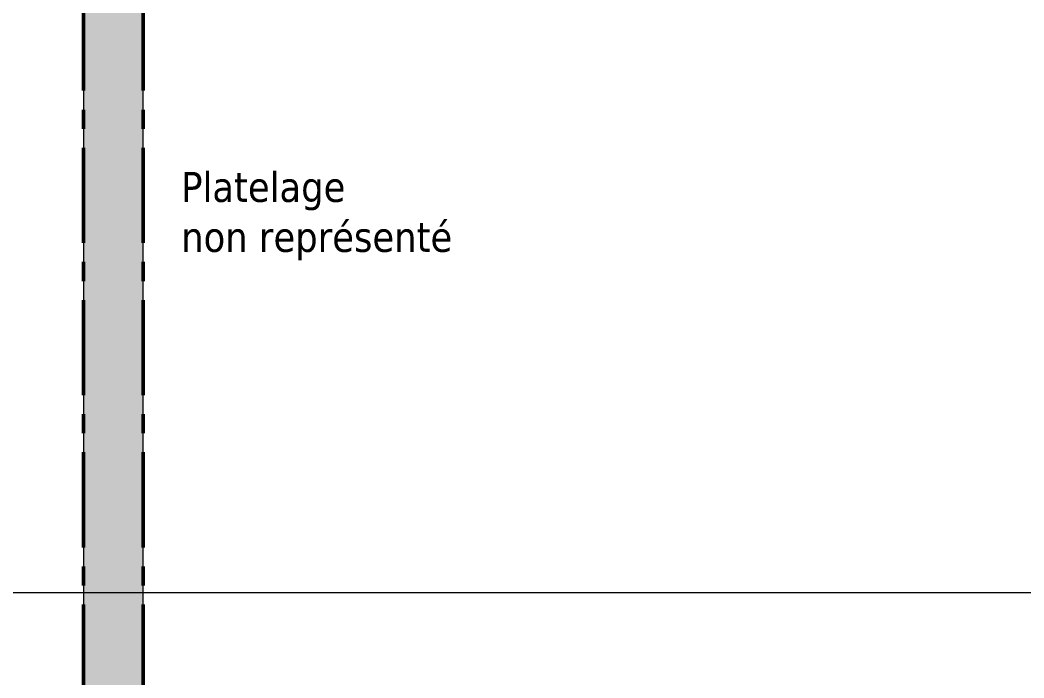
# Model space of a CAD drawing. Header units: millimetres. Extents: x -20000 to 230000, y -17405 to 24510.
# Drawn here: x 74968.9 to 75303.7, y -14805.5 to -14586.1 of the extents above; entities that cross this region are included whole.
import ezdxf
from ezdxf.enums import TextEntityAlignment as Align

# ---------------------------------------------------------------- set-up
doc = ezdxf.new("R2010")
doc.units = ezdxf.units.MM
doc.linetypes.add('AXES', pattern=[50.8, 31.75, -6.35, 6.35, -6.35])
doc.layers.get('0').update_dxf_attribs({"lineweight": 13})
doc.layers.add('0 - Invisible', color=43, linetype='Continuous', lineweight=0, plot=False)
for name, color, linetype, lineweight in [('1 - Axe', 1, 'AXES', 0), ('1 - PVC', 7, 'Continuous', 13), ('1 - Texte', 7, 'Continuous', 13)]:
    doc.layers.add(name, color=color, linetype=linetype, lineweight=lineweight)
doc.layers.add('1 - Cache', color=7, linetype='Continuous', lineweight=0, true_color=0xffffff)
doc.styles.get("Standard").update_dxf_attribs({"font": 'ARIALUNI.TTF'})
doc.styles.add('Texte Poralu', font='tahomabd.ttf')

# ---------------------------------------------------------------- blocks, each defined once
blk = doc.blocks.new('*U899')
at = {"layer": '1 - PVC', "linetype": 'ByBlock'}
blk.add_lwpolyline([(-340, 118), (340, 118)], dxfattribs=at)
for tag, p in [('PA1', (-320, 123)), ('PA2', (320, 123))]:
    blk.add_attdef(tag, text='', height=4).set_placement(p, align=Align.MIDDLE_CENTER)
blk = doc.blocks.new('*U810')
at = {"layer": '1 - Cache'}
blk.add_hatch(color=256, dxfattribs=at).paths.add_polyline_path([(-10, 20), (-10, -550), (10, -550), (10, 20)])
at = {"layer": '0 - Invisible'}
blk.add_lwpolyline([(-10, 20), (-10, -550), (10, -550), (10, 20)], close=True, dxfattribs=at)
at = {"layer": '1 - Axe', "lineweight": 50}
for p, q in [((-10, 20), (-10, -550)), ((10, 20), (10, -550))]:
    blk.add_line(p, q, dxfattribs=at)

msp = doc.modelspace()

# ---------------------------------------------------------------- block references
for name, p in [('*U810', (75000, -14547.07)), ('*U899', (75000, -14895.07))]:
    msp.add_blockref(name, p)

# ---------------------------------------------------------------- texts
at = {"layer": '1 - Texte', "insert": (75022.64, -14666.26), "char_height": 10, "attachment_point": 7, "style": 'Texte Poralu'}
msp.add_mtext_dynamic_manual_height_columns('Platelage\\Pnon représenté', width=246.6859, gutter_width=300, heights=[0], dxfattribs=at)

doc.saveas('drawing.dxf')
